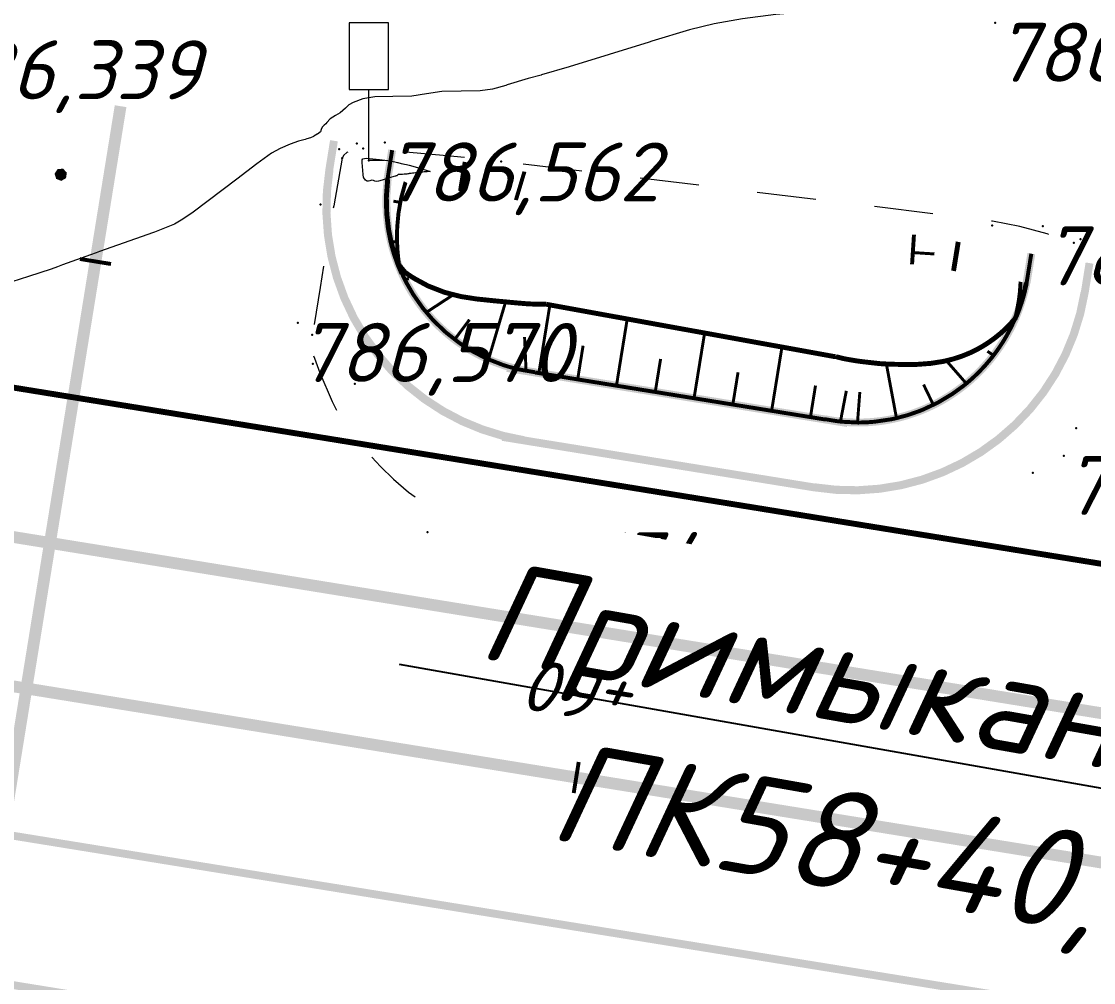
# Model space of a CAD drawing. Header units: metres. Extents: x 629572 to 645168, y 4785785 to 4790166.
# Drawn here: x 634410.92 to 634438.2, y 4788259.04 to 4788283.48 of the extents above; entities that cross this region are included whole.
import ezdxf
from ezdxf import colors
from ezdxf.entities.mleader import LeaderData, LeaderLine
from ezdxf.math import Vec2, Vec3

# ---------------------------------------------------------------- set-up
doc = ezdxf.new("R2010")
doc.units = ezdxf.units.M
for name, pattern in [('Сплошная', [0]), ('Сплошная_0_50', [0]), ('Штриховая 1.5-1.5', [3, 1.5, -1.5]), ('Штриховая 2_0_50', [2, 1, -1]), ('Штрихпунктирная 2', [10, 5, -2.5, 0, -2.5])]:
    doc.linetypes.add(name, pattern=pattern)
doc.layers.get('0').update_dxf_attribs({"linetype": 'CONTINUOUS'})
for name, color, linetype in [('Горизонтали', 7, 'CONTINUOUS'), ('Для оформления правая ось', 7, 'CONTINUOUS'), ('Дороги с покрытием (осевая линия)', 7, 'CONTINUOUS'), ('Дорожн. знаки (прочие)', 7, 'CONTINUOUS'), ('Дорожные полосы', 7, 'CONTINUOUS'), ('Нурсултан', 7, 'CONTINUOUS'), ('Общая поверхность по верху_ ПЧ или ДП_откосы', 7, 'CONTINUOUS'), ('Пикет произвольный (плюсовка)_KDP', 7, 'CONTINUOUS'), ('ПК58+79_39', 7, 'CONTINUOUS'), ('подпись съездов', 7, 'CONTINUOUS'), ('Проезжие части улиц и тротуаров (без бортового камня)', 7, 'CONTINUOUS'), ('Риска для шага 20 м', 7, 'CONTINUOUS'), ('Укрепленная часть обочины', 7, 'CONTINUOUS')]:
    doc.layers.add(name, color=color, linetype=linetype)
doc.styles.add('ISOCPEUR', font='isocpeui.ttf')
doc.styles.get("Standard").update_dxf_attribs({"font": 'isocpeui.ttf'})

# ---------------------------------------------------------------- blocks, each defined once
blk = doc.blocks.new('15 - 206.3.а знаки дорожн прочие')
at = {"color": 7, "linetype": 'Continuous', "lineweight": 0, "true_color": 0xffffff, "flags": 128}
blk.add_lwpolyline([(0.5, 3.5), (-0.5, 3.5), (-0.5, 1.8), (0, 1.8), (0.5, 1.8), (0.5, 3.5)], close=True, dxfattribs=at)
at = {"color": 7, "linetype": 'Continuous', "lineweight": 0, "flags": 128}
blk.add_lwpolyline([(0.4, 0), (0, 0), (0, 1.8)], dxfattribs=at)
at = {"color": 7, "style": 'ISOCPEUR', "flags": 1}
for tag in ['X', 'Отметка', 'Имя объекта CREDO-III', 'Код объекта CREDO-III', 'Номер', 'Примечание', 'Y']:
    blk.add_attdef(tag, (0, 0), '', height=2.5, dxfattribs=at)
blk = doc.blocks.new('Риска для шага 20 м')
at = {"color": 7, "linetype": 'Continuous', "lineweight": 0, "const_width": 0.1, "flags": 128}
blk.add_lwpolyline([(0, 0.4), (0, -0.4)], dxfattribs=at)
blk = doc.blocks.new('Риска для шага 20 м_KDPкрасный_255_4294967295')
at = {"color": 1, "linetype": 'Continuous', "lineweight": 0, "true_color": 0xff0000, "const_width": 0.1, "flags": 128}
blk.add_lwpolyline([(0, 0.4), (0, -0.4)], dxfattribs=at)
at = {"color": 7, "style": 'ISOCPEUR', "flags": 1}
for tag in ['X', 'Имя объекта CREDO-III', 'Код объекта CREDO-III', 'Y']:
    blk.add_attdef(tag, (0, 0), '', height=2.5, dxfattribs=at)

msp = doc.modelspace()

# ---------------------------------------------------------------- hatches: boundary and pattern name
at = {"layer": 'Дороги с покрытием (осевая линия)'}
msp.add_hatch(color=7, dxfattribs=at).paths.add_polyline_path([(634412.059, 4788279.5), (634412.059, 4788279.504), (634412.05, 4788279.506), (634412.059, 4788279.504), (634412.078, 4788279.623), (634412.079, 4788279.633), (634412.08, 4788279.638), (634412.076, 4788279.641), (634412.072, 4788279.637), (634412.069, 4788279.634), (634412.076, 4788279.641), (634412.047, 4788279.672), (634411.988, 4788279.737), (634411.985, 4788279.74), (634411.983, 4788279.74), (634411.98, 4788279.74), (634411.981, 4788279.73), (634411.98, 4788279.74), (634411.85, 4788279.73), (634411.843, 4788279.726), (634411.851, 4788279.72), (634411.843, 4788279.726), (634411.769, 4788279.618), (634411.777, 4788279.613), (634411.769, 4788279.618), (634411.766, 4788279.614), (634411.768, 4788279.61), (634411.799, 4788279.509), (634411.806, 4788279.485), (634411.816, 4788279.488), (634411.806, 4788279.485), (634411.807, 4788279.482), (634411.808, 4788279.481), (634411.812, 4788279.479), (634411.933, 4788279.431), (634411.938, 4788279.43), (634411.942, 4788279.432), (634412.055, 4788279.497)])

# ---------------------------------------------------------------- linework, layer by layer
at = {"layer": 'Горизонтали', "color": 34, "linetype": 'Сплошная', "lineweight": 0, "true_color": 0xa55200, "elevation": 786.5, "flags": 128}
msp.add_lwpolyline([(634460.507, 4788282.311), (634460.086, 4788282.519), (634459.479, 4788282.832), (634458.941, 4788283.147), (634458.432, 4788283.488), (634457.957, 4788283.851), (634457.498, 4788284.251), (634456.996, 4788284.733), (634456.458, 4788285.29), (634455.828, 4788285.98), (634455.752, 4788286.065), (634455.351, 4788286.494), (634455.276, 4788286.553), (634455.219, 4788286.563), (634454.903, 4788286.546), (634454.321, 4788286.474), (634452.654, 4788286.219), (634447.997, 4788285.484), (634444.923, 4788284.997), (634442.905, 4788284.694), (634442.904, 4788284.694), (634442.721, 4788284.69), (634442.353, 4788284.665), (634441.779, 4788284.607), (634441.05, 4788284.516), (634439.871, 4788284.353), (634439.857, 4788284.351), (634438.229, 4788284.134), (634436.996, 4788284.001), (634435.899, 4788283.925), (634434.721, 4788283.889), (634434.437, 4788283.885), (634434.089, 4788283.877), (634434.028, 4788283.873), (634433.669, 4788283.853), (634433.15, 4788283.835), (634432.375, 4788283.809), (634431.124, 4788283.745), (634430.118, 4788283.659), (634429.27, 4788283.551), (634428.547, 4788283.422), (634427.923, 4788283.273), (634426.963, 4788282.981), (634426.897, 4788282.96), (634424.859, 4788282.326), (634424.156, 4788282.123), (634424.145, 4788282.12), (634423.817, 4788282.033), (634423.281, 4788281.869), (634423.25, 4788281.859), (634422.906, 4788281.761), (634422.595, 4788281.717), (634422.111, 4788281.71), (634421.624, 4788281.702), (634421.23, 4788281.644), (634420.858, 4788281.588), (634420.373, 4788281.575), (634419.916, 4788281.564), (634419.614, 4788281.516), (634419.361, 4788281.425), (634419.257, 4788281.364), (634419.185, 4788281.294), (634419.173, 4788281.28), (634419.038, 4788281.156), (634418.918, 4788281.089), (634418.777, 4788281.009), (634418.692, 4788280.917), (634418.667, 4788280.883), (634418.623, 4788280.844), (634418.572, 4788280.794), (634418.55, 4788280.732), (634418.535, 4788280.681), (634418.455, 4788280.615), (634418.452, 4788280.614), (634418.366, 4788280.564), (634418.359, 4788280.559), (634418.281, 4788280.52), (634418.189, 4788280.495), (634418.146, 4788280.485), (634417.975, 4788280.436), (634417.764, 4788280.361), (634417.508, 4788280.256), (634417.29, 4788280.136), (634416.91, 4788279.862), (634416.406, 4788279.475), (634415.296, 4788278.635), (634415.033, 4788278.458), (634414.815, 4788278.333), (634414.308, 4788278.129), (634414.28, 4788278.119), (634412.91, 4788277.632), (634412.825, 4788277.602), (634412.682, 4788277.55), (634411.969, 4788277.294), (634411.839, 4788277.246), (634411.679, 4788277.188), (634411.107, 4788276.996), (634410.678, 4788276.859), (634410.572, 4788276.825), (634410.458, 4788276.783), (634410.452, 4788276.763), (634410.452, 4788276.763), (634410.346, 4788276.719), (634410.286, 4788276.701), (634409.302, 4788276.393), (634408.285, 4788276.059), (634406.606, 4788275.512), (634405.948, 4788275.313), (634405.56, 4788275.223), (634404.982, 4788275.124), (634404.369, 4788275.036), (634404.284, 4788275.025), (634403.747, 4788274.941), (634403.233, 4788274.812), (634403.038, 4788274.76), (634402.399, 4788274.607), (634401.996, 4788274.532), (634401.649, 4788274.484), (634401.299, 4788274.451), (634401.006, 4788274.434), (634400.975, 4788274.432), (634400.964, 4788274.432), (634400.949, 4788274.431), (634400.949, 4788274.431), (634400.949, 4788274.431), (634400.947, 4788274.431)], dxfattribs=at)
msp.add_lwpolyline([(634420.466, 4788279.558), (634420.457, 4788279.556), (634420.454, 4788279.555), (634420.443, 4788279.553), (634420.397, 4788279.54), (634420.286, 4788279.508), (634420.126, 4788279.458), (634420.1, 4788279.449), (634420.009, 4788279.421), (634419.958, 4788279.417), (634419.919, 4788279.425), (634419.878, 4788279.436), (634419.871, 4788279.439), (634419.842, 4788279.447), (634419.817, 4788279.442), (634419.816, 4788279.442), (634419.788, 4788279.433), (634419.754, 4788279.424), (634419.721, 4788279.419), (634419.701, 4788279.43), (634419.682, 4788279.45), (634419.66, 4788279.476), (634419.654, 4788279.484), (634419.639, 4788279.503), (634419.629, 4788279.512), (634419.627, 4788279.513), (634419.615, 4788279.592), (634419.592, 4788279.894), (634419.596, 4788279.961), (634419.612, 4788279.986), (634419.651, 4788280), (634419.694, 4788280.005), (634419.779, 4788280), (634420.035, 4788279.977), (634420.315, 4788279.941), (634420.492, 4788279.898), (634420.502, 4788279.895), (634420.589, 4788279.871), (634420.627, 4788279.864), (634420.634, 4788279.863), (634420.674, 4788279.855), (634420.719, 4788279.845), (634420.789, 4788279.827), (634420.939, 4788279.785), (634421.109, 4788279.736), (634421.247, 4788279.695), (634421.32, 4788279.669), (634421.296, 4788279.664), (634421.294, 4788279.664), (634421.249, 4788279.663), (634421.207, 4788279.661), (634421.17, 4788279.658), (634421.136, 4788279.655), (634421.105, 4788279.65), (634421.076, 4788279.646), (634421.073, 4788279.645), (634421.045, 4788279.641), (634421.009, 4788279.638), (634420.999, 4788279.637), (634420.952, 4788279.633), (634420.909, 4788279.628), (634420.872, 4788279.624), (634420.839, 4788279.62), (634420.809, 4788279.616), (634420.792, 4788279.613), (634420.782, 4788279.612), (634420.757, 4788279.608), (634420.728, 4788279.604), (634420.695, 4788279.601), (634420.66, 4788279.597), (634420.624, 4788279.594), (634420.589, 4788279.592), (634420.557, 4788279.59), (634420.529, 4788279.589), (634420.526, 4788279.589), (634420.508, 4788279.588), (634420.501, 4788279.583), (634420.501, 4788279.582), (634420.495, 4788279.576), (634420.489, 4788279.571), (634420.482, 4788279.566), (634420.474, 4788279.562), (634420.471, 4788279.561), (634420.469, 4788279.559), (634420.466, 4788279.558)], close=True, dxfattribs=at)
at = {"layer": 'Дорожные полосы', "color": 5, "linetype": 'Сплошная', "lineweight": 0, "true_color": 0x0000ff, "const_width": 0.15, "flags": 128}
msp.add_lwpolyline([(637244.441, 4788000.93), (637131.63, 4787983.591), (637131.63, 4787983.591, 0.001264), (637021.379, 4787966.385), (637021.379, 4787966.385), (637021.377, 4787966.385), (637021.377, 4787966.385), (637021.377, 4787966.385), (637021.377, 4787966.385), (637021.375, 4787966.385), (637021.375, 4787966.385, -0.001203), (636935.478, 4787952.969, -0.000718), (636884.183, 4787944.923, -0.000664), (636836.753, 4787937.617, -0.000191), (636823.101, 4787935.601), (636823.101, 4787935.601), (636823.096, 4787935.6), (636815.096, 4787934.423), (636807.106, 4787933.252), (636801.625, 4787932.48), (636796.143, 4787931.715), (636790.66, 4787930.958), (636785.176, 4787930.211), (636779.69, 4787929.476), (636774.203, 4787928.754), (636768.713, 4787928.048), (636763.221, 4787927.358), (636757.727, 4787926.688), (636752.23, 4787926.037), (636746.731, 4787925.409), (636741.229, 4787924.805), (636735.725, 4787924.226), (636730.217, 4787923.674), (636724.707, 4787923.152), (636724.705, 4787923.152), (636724.703, 4787923.151, -0.004041), (636708.844, 4787921.822, -0.058457), (636479.579, 4787930.231), (636473.504, 4787931.19), (636467.429, 4787932.185), (636461.352, 4787933.214), (636455.275, 4787934.276), (636449.196, 4787935.366), (636443.115, 4787936.485), (636437.033, 4787937.628), (636430.948, 4787938.793), (636424.861, 4787939.979), (636418.771, 4787941.183), (636412.677, 4787942.402), (636406.579, 4787943.635), (636400.477, 4787944.878), (636394.37, 4787946.129), (636388.258, 4787947.387), (636382.14, 4787948.649), (636381.591, 4787948.762), (636381.591, 4787948.762, 0.011051), (636063.817, 4788007.011), (636063.817, 4788007.011), (635781.832, 4788052.283), (635777.235, 4788053), (635777.233, 4788053.001), (635777.233, 4788053.001), (635777.231, 4788053.001, -0.00032), (635726.733, 4788060.908), (635726.731, 4788060.908), (635726.731, 4788060.908), (635726.729, 4788060.909), (635683.06, 4788067.776), (635653.445, 4788072.569), (635554.802, 4788088.991), (634323.13, 4788288.35), (634307.455, 4788291.647), (634287.712, 4788294.843)], format="xyb", dxfattribs=at)
at = {"layer": 'Дорожные полосы', "color": 6, "linetype": 'Сплошная', "lineweight": 0, "true_color": 0xff00ff, "const_width": 0.2, "flags": 128}
for points in [[(634418.757, 4788279.71), (634418.876, 4788280.45)], [(634438.1, 4788277.339), (634437.981, 4788276.598)], [(634431.099, 4788271.634), (634423.161, 4788272.919)], [(634431.099, 4788271.634), (634423.721, 4788272.828)]]:
    msp.add_lwpolyline(points, dxfattribs=at)
for points in [[(634423.721, 4788272.828, -0.414214), (634418.757, 4788279.71)], [(634423.721, 4788272.828, -0.414214), (634418.757, 4788279.71)], [(634423.722, 4788272.834, -0.414214), (634418.763, 4788279.709)], [(634423.722, 4788272.834, -0.414214), (634418.763, 4788279.709)], [(634431.099, 4788271.634, 0.414214), (634437.981, 4788276.598)], [(634431.099, 4788271.634, 0.414214), (634437.981, 4788276.598)], [(634431.1, 4788271.64, 0.414214), (634437.975, 4788276.599)], [(634431.1, 4788271.64, 0.414214), (634437.975, 4788276.599)]]:
    msp.add_lwpolyline(points, format="xyb", dxfattribs=at)
at = {"layer": 'Нурсултан', "color": 7}
for p in [(634435.701, 4788283.449, -0.159), (634414.926, 4788282.712, -0.36), (634420.172, 4788280.406, -0.115), (634419.012, 4788280.236, -0.183), (634419.461, 4788280.379, -0.185), (634419.622, 4788280.249, -0.107), (634419.082, 4788280.003, -0.135), (634419.761, 4788279.95, -0.192), (634423.134, 4788279.924, -0.102), (634418.536, 4788278.832, -0.164), (634435.621, 4788278.292, 0.12), (634436.913, 4788278.274, 0.023), (634437.868, 4788277.95, 0.048), (634437.7, 4788277.855, 0.098), (634417.959, 4788275.816, -0.107), (634418.325, 4788275.514, -0.031), (634418.335, 4788274.776, -0.05), (634419.411, 4788274.271, -0.011), (634437.764, 4788273.139, 0.152), (634437.447, 4788272.437, 0.165), (634436.661, 4788272.004, 0.163), (634421.258, 4788270.496, 0.097)]:
    msp.add_point(p, dxfattribs=at)
at = {"layer": 'Общая поверхность по верху_ ПЧ или ДП_откосы', "color": 30, "linetype": 'Сплошная_0_50', "lineweight": 0, "true_color": 0xff7f27, "const_width": 0.1, "flags": 128}
for points in [[(634420.237, 4788279.47), (634420.238, 4788279.475), (634420.356, 4788280.206), (634420.357, 4788280.211)], [(634423.506, 4788278.941), (634423.507, 4788278.946), (634423.722, 4788279.661), (634423.723, 4788279.666)], [(634424.001, 4788274.562), (634423.998, 4788274.562), (634423.587, 4788274.634), (634423.314, 4788274.705), (634423.184, 4788274.746), (634422.792, 4788274.898), (634422.688, 4788274.946), (634422.415, 4788275.088), (634422.156, 4788275.247), (634422.058, 4788275.315), (634421.728, 4788275.573), (634421.724, 4788275.576), (634421.415, 4788275.871), (634421.393, 4788275.894), (634421.136, 4788276.195), (634420.9, 4788276.531), (634420.89, 4788276.546), (634420.73, 4788276.821), (634420.678, 4788276.922), (634420.607, 4788277.069), (634420.533, 4788277.287), (634420.533, 4788277.289), (634420.528, 4788277.326), (634420.522, 4788277.371), (634420.522, 4788277.371), (634420.497, 4788277.604), (634420.487, 4788277.758), (634420.481, 4788277.928), (634420.483, 4788278.183), (634420.487, 4788278.267), (634420.517, 4788278.599), (634420.519, 4788278.615), (634420.58, 4788278.965), (634420.588, 4788279.003), (634420.696, 4788279.392), (634420.698, 4788279.396)], [(634433.586, 4788277.31), (634433.586, 4788277.315), (634433.634, 4788278.056), (634433.634, 4788278.061)], [(634436.5, 4788276.838), (634436.501, 4788276.843), (634436.619, 4788277.573), (634436.62, 4788277.578)], [(634436.205, 4788275.924), (634436.226, 4788276), (634436.257, 4788276.139), (634436.297, 4788276.359), (634436.308, 4788276.429), (634436.327, 4788276.582), (634436.347, 4788276.859), (634436.348, 4788276.863)], [(634431.38, 4788273.367), (634431.383, 4788273.367), (634431.669, 4788273.32), (634431.796, 4788273.305), (634432.214, 4788273.284), (634432.405, 4788273.289), (634432.441, 4788273.29), (634432.633, 4788273.305), (634433.051, 4788273.366), (634433.146, 4788273.386), (634433.461, 4788273.469), (634433.745, 4788273.566), (634433.861, 4788273.612), (634434.23, 4788273.785), (634434.247, 4788273.794), (634434.614, 4788274.014), (634434.895, 4788274.218), (634434.959, 4788274.269), (634435.12, 4788274.408), (634435.278, 4788274.558), (634435.3, 4788274.581), (634435.446, 4788274.736), (634435.566, 4788274.876), (634435.569, 4788274.879), (634435.665, 4788275), (634435.748, 4788275.112), (634435.818, 4788275.213), (634435.827, 4788275.227), (634435.877, 4788275.303), (634435.928, 4788275.384), (634435.972, 4788275.458), (634436.01, 4788275.526), (634436.044, 4788275.587), (634436.051, 4788275.601), (634436.117, 4788275.727), (634436.208, 4788275.923), (634436.238, 4788275.996)], [(634424, 4788274.556), (634424.005, 4788274.555), (634431.374, 4788273.362), (634431.379, 4788273.362)]]:
    msp.add_lwpolyline(points, dxfattribs=at)
at = {"layer": 'Общая поверхность по верху_ ПЧ или ДП_откосы', "color": 30, "linetype": 'Штриховая 2_0_50', "lineweight": 0, "true_color": 0xff7f27, "const_width": 0.125, "flags": 128}
for points in [[(634422.096, 4788279.169), (634422.097, 4788279.174), (634422.215, 4788279.905), (634422.216, 4788279.91)], [(634420.607, 4788277.069), (634420.517, 4788277.281), (634420.516, 4788277.283), (634420.503, 4788277.317), (634420.487, 4788277.359), (634420.487, 4788277.36), (634420.411, 4788277.58), (634420.368, 4788277.729), (634420.325, 4788277.898), (634420.273, 4788278.154), (634420.259, 4788278.241), (634420.22, 4788278.588), (634420.219, 4788278.605), (634420.209, 4788278.985), (634420.21, 4788279.027), (634420.243, 4788279.465), (634420.243, 4788279.469)], [(634434.761, 4788277.879), (634434.76, 4788277.874), (634434.642, 4788277.144), (634434.641, 4788277.139)], [(634424.282, 4788276.298), (634424.28, 4788276.298), (634424.027, 4788276.293), (634423.852, 4788276.301), (634423.766, 4788276.306), (634423.493, 4788276.329), (634423.416, 4788276.336), (634423.2, 4788276.357), (634422.971, 4788276.378), (634422.877, 4788276.388), (634422.519, 4788276.425), (634422.514, 4788276.425), (634422.114, 4788276.487), (634422.083, 4788276.494), (634421.69, 4788276.595), (634421.28, 4788276.754), (634421.261, 4788276.763), (634420.953, 4788276.93), (634420.842, 4788276.997), (634420.687, 4788277.102), (634420.533, 4788277.287)], [(634431.638, 4788274.963), (634431.64, 4788274.962), (634431.816, 4788274.917), (634431.894, 4788274.9), (634432.156, 4788274.855), (634432.279, 4788274.838), (634432.302, 4788274.835), (634432.428, 4788274.82), (634432.714, 4788274.788), (634432.782, 4788274.781), (634433.015, 4788274.769), (634433.239, 4788274.763), (634433.336, 4788274.76), (634433.668, 4788274.761), (634433.684, 4788274.761), (634434.055, 4788274.788), (634434.369, 4788274.837), (634434.444, 4788274.853), (634434.639, 4788274.903), (634434.839, 4788274.967), (634434.868, 4788274.978), (634435.061, 4788275.057), (634435.225, 4788275.137), (634435.228, 4788275.138), (634435.364, 4788275.214), (634435.483, 4788275.288), (634435.585, 4788275.357), (634435.6, 4788275.368), (634435.675, 4788275.422), (634435.752, 4788275.483), (634435.821, 4788275.539), (634435.882, 4788275.592), (634435.936, 4788275.641), (634435.947, 4788275.652), (634436.054, 4788275.756), (634436.205, 4788275.924), (634436.238, 4788275.996), (634436.291, 4788276.128), (634436.365, 4788276.34), (634436.386, 4788276.408), (634436.429, 4788276.559), (634436.493, 4788276.835), (634436.494, 4788276.839)], [(634424.281, 4788276.291), (634424.286, 4788276.29), (634431.632, 4788274.958), (634431.637, 4788274.957)]]:
    msp.add_lwpolyline(points, dxfattribs=at)
at = {"layer": 'Общая поверхность по верху_ ПЧ или ДП_откосы', "color": 30, "linetype": 'Continuous', "lineweight": 0, "true_color": 0xff7f27, "const_width": 0.075, "flags": 128}
for points in [[(634420.565, 4788278.883), (634420.388, 4788278.913)], [(634420.482, 4788277.888), (634420.331, 4788277.873)], [(634433.605, 4788277.607), (634434.155, 4788277.571)], [(634420.679, 4788276.919), (634420.782, 4788276.945)], [(634421.229, 4788276.087), (634421.916, 4788276.537)], [(634422.809, 4788274.891), (634423.243, 4788276.353)], [(634424.089, 4788274.541), (634424.37, 4788276.275)], [(634421.95, 4788275.399), (634422.325, 4788275.902)], [(634426.064, 4788274.222), (634426.338, 4788275.918)], [(634436.173, 4788275.849), (634436.146, 4788275.858)], [(634423.764, 4788274.603), (634423.726, 4788275.458)], [(634428.038, 4788273.902), (634428.307, 4788275.561)], [(634425.077, 4788274.382), (634425.215, 4788275.239)], [(634430.012, 4788273.583), (634430.275, 4788275.204)], [(634435.659, 4788274.993), (634435.502, 4788275.098)], [(634427.051, 4788274.062), (634427.187, 4788274.901)], [(634433.189, 4788273.398), (634432.932, 4788274.773)], [(634434.966, 4788274.276), (634434.459, 4788274.857)], [(634429.025, 4788273.742), (634429.158, 4788274.562)], [(634431, 4788273.423), (634431.129, 4788274.224)], [(634431.763, 4788273.309), (634431.913, 4788274.09)], [(634434.127, 4788273.736), (634433.879, 4788274.249)], [(634432.197, 4788273.285), (634432.257, 4788274.059)]]:
    msp.add_lwpolyline(points, dxfattribs=at)
at = {"layer": 'ПК58+79_39', "color": 1, "linetype": 'Штрихпунктирная 2', "lineweight": 0, "true_color": 0xff0000, "const_width": 0.3, "flags": 128}
msp.add_lwpolyline([(634409.612, 4788257.637), (634413.447, 4788281.329)], dxfattribs=at)
msp.add_lwpolyline([(634409.612, 4788257.637), (634413.447, 4788281.329)], dxfattribs=at)
at = {"layer": 'Проезжие части улиц и тротуаров (без бортового камня)', "linetype": 'Штриховая 1.5-1.5', "lineweight": 0, "flags": 128}
msp.add_lwpolyline([(634418.356, 4788274.98), (634418.377, 4788274.924), (634418.518, 4788274.55), (634418.829, 4788273.822), (634419.029, 4788273.435), (634419.214, 4788273.147), (634419.722, 4788272.526), (634420.057, 4788272.166), (634420.39, 4788271.841), (634420.771, 4788271.516), (634421.128, 4788271.26), (634421.537, 4788271.017), (634421.99, 4788270.781), (634422.499, 4788270.549), (634423.01, 4788270.35), (634423.556, 4788270.175), (634424.069, 4788270.052), (634428.924, 4788269.257), (634437.038, 4788267.971), (634441.842, 4788267.241), (634442.345, 4788267.212), (634442.856, 4788267.229), (634443.382, 4788267.3), (634443.864, 4788267.421), (634444.104, 4788267.507), (634444.324, 4788267.608), (634444.522, 4788267.721), (634444.698, 4788267.846), (634444.868, 4788267.998), (634445.046, 4788268.186), (634445.406, 4788268.654), (634445.739, 4788269.193), (634446.017, 4788269.758), (634446.228, 4788270.333), (634446.294, 4788270.595), (634446.332, 4788270.834), (634446.343, 4788271.066), (634446.331, 4788271.314), (634446.294, 4788271.577), (634446.233, 4788271.854), (634446.072, 4788272.364), (634445.843, 4788272.899), (634445.598, 4788273.367), (634445.322, 4788273.814), (634445.035, 4788274.195), (634444.688, 4788274.567), (634444.317, 4788274.901), (634443.904, 4788275.218), (634443.486, 4788275.495), (634443.047, 4788275.747), (634442.445, 4788276.026), (634441.424, 4788276.445), (634439.191, 4788277.304), (634437.7, 4788277.855), (634437.022, 4788278.081), (634436.332, 4788278.268), (634435.631, 4788278.401), (634432.337, 4788278.81), (634426.736, 4788279.491), (634423.134, 4788279.924), (634421.748, 4788280.067), (634420.359, 4788280.193), (634419.622, 4788280.249), (634419.407, 4788280.227), (634419.201, 4788280.149), (634419.123, 4788280.082), (634419.082, 4788280.003), (634418.869, 4788278.797), (634418.521, 4788276.716), (634418.325, 4788275.514), (634418.308, 4788275.334), (634418.315, 4788275.153), (634418.356, 4788274.98)], close=True, dxfattribs=at)
at = {"layer": 'Укрепленная часть обочины', "color": 30, "linetype": 'Сплошная', "lineweight": 0, "true_color": 0xff7f27, "const_width": 0.2, "flags": 128}
for points in [[(634420.237, 4788279.47), (634420.238, 4788279.475), (634420.356, 4788280.206), (634420.357, 4788280.211)], [(634420.237, 4788279.47), (634420.357, 4788280.211)], [(634424.001, 4788274.562), (634423.898, 4788274.576), (634423.795, 4788274.592), (634423.692, 4788274.611), (634423.59, 4788274.633), (634423.488, 4788274.657), (634423.387, 4788274.684), (634423.286, 4788274.713), (634423.186, 4788274.745), (634423.087, 4788274.779), (634422.988, 4788274.816), (634422.891, 4788274.855), (634422.794, 4788274.897), (634422.698, 4788274.941), (634422.603, 4788274.987), (634422.51, 4788275.036), (634422.417, 4788275.087), (634422.326, 4788275.14), (634422.235, 4788275.196), (634422.147, 4788275.254), (634422.059, 4788275.314), (634421.973, 4788275.376), (634421.889, 4788275.441), (634421.806, 4788275.507), (634421.724, 4788275.576), (634421.645, 4788275.647), (634421.566, 4788275.719), (634421.49, 4788275.794), (634421.416, 4788275.87), (634421.343, 4788275.949), (634421.272, 4788276.029), (634421.203, 4788276.111), (634421.136, 4788276.195), (634421.071, 4788276.281), (634421.009, 4788276.368), (634420.948, 4788276.457), (634420.889, 4788276.547), (634420.833, 4788276.639), (634420.779, 4788276.732), (634420.727, 4788276.827), (634420.677, 4788276.922), (634420.63, 4788277.02), (634420.585, 4788277.118), (634420.543, 4788277.218), (634420.503, 4788277.319), (634420.465, 4788277.42), (634420.43, 4788277.523), (634420.397, 4788277.627), (634420.367, 4788277.731), (634420.339, 4788277.837), (634420.314, 4788277.943), (634420.292, 4788278.049), (634420.272, 4788278.157), (634420.255, 4788278.265), (634420.241, 4788278.373), (634420.229, 4788278.482), (634420.22, 4788278.591), (634420.213, 4788278.7), (634420.209, 4788278.81), (634420.208, 4788278.92), (634420.21, 4788279.03), (634420.214, 4788279.14), (634420.221, 4788279.25), (634420.231, 4788279.36), (634420.243, 4788279.469)], [(634424.001, 4788274.562), (634423.898, 4788274.576), (634423.795, 4788274.592), (634423.692, 4788274.611), (634423.59, 4788274.633), (634423.488, 4788274.657), (634423.387, 4788274.684), (634423.286, 4788274.713), (634423.186, 4788274.745), (634423.087, 4788274.779), (634422.988, 4788274.816), (634422.891, 4788274.855), (634422.794, 4788274.897), (634422.698, 4788274.941), (634422.603, 4788274.987), (634422.51, 4788275.036), (634422.417, 4788275.087), (634422.326, 4788275.14), (634422.235, 4788275.196), (634422.147, 4788275.254), (634422.059, 4788275.314), (634421.973, 4788275.376), (634421.889, 4788275.441), (634421.806, 4788275.507), (634421.724, 4788275.576), (634421.645, 4788275.647), (634421.566, 4788275.719), (634421.49, 4788275.794), (634421.416, 4788275.87), (634421.343, 4788275.949), (634421.272, 4788276.029), (634421.203, 4788276.111), (634421.136, 4788276.195), (634421.071, 4788276.281), (634421.009, 4788276.368), (634420.948, 4788276.457), (634420.889, 4788276.547), (634420.833, 4788276.639), (634420.779, 4788276.732), (634420.727, 4788276.827), (634420.677, 4788276.922), (634420.63, 4788277.02), (634420.585, 4788277.118), (634420.543, 4788277.218), (634420.503, 4788277.319), (634420.465, 4788277.42), (634420.43, 4788277.523), (634420.397, 4788277.627), (634420.367, 4788277.731), (634420.339, 4788277.837), (634420.314, 4788277.943), (634420.292, 4788278.049), (634420.272, 4788278.157), (634420.255, 4788278.265), (634420.241, 4788278.373), (634420.229, 4788278.482), (634420.22, 4788278.591), (634420.213, 4788278.7), (634420.209, 4788278.81), (634420.208, 4788278.92), (634420.21, 4788279.03), (634420.214, 4788279.14), (634420.221, 4788279.25), (634420.231, 4788279.36), (634420.243, 4788279.469)], [(634424.001, 4788274.562), (634423.898, 4788274.576), (634423.795, 4788274.592), (634423.692, 4788274.611), (634423.59, 4788274.633), (634423.488, 4788274.657), (634423.387, 4788274.684), (634423.286, 4788274.713), (634423.186, 4788274.745), (634423.087, 4788274.779), (634422.988, 4788274.816), (634422.891, 4788274.855), (634422.794, 4788274.897), (634422.698, 4788274.941), (634422.603, 4788274.987), (634422.51, 4788275.036), (634422.417, 4788275.087), (634422.326, 4788275.14), (634422.235, 4788275.196), (634422.147, 4788275.254), (634422.059, 4788275.314), (634421.973, 4788275.376), (634421.889, 4788275.441), (634421.806, 4788275.507), (634421.724, 4788275.576), (634421.645, 4788275.647), (634421.566, 4788275.719), (634421.49, 4788275.794), (634421.416, 4788275.87), (634421.343, 4788275.949), (634421.272, 4788276.029), (634421.203, 4788276.111), (634421.136, 4788276.195), (634421.071, 4788276.281), (634421.009, 4788276.368), (634420.948, 4788276.457), (634420.889, 4788276.547), (634420.833, 4788276.639), (634420.779, 4788276.732), (634420.727, 4788276.827), (634420.677, 4788276.922), (634420.63, 4788277.02), (634420.585, 4788277.118), (634420.543, 4788277.218), (634420.503, 4788277.319), (634420.465, 4788277.42), (634420.43, 4788277.523), (634420.397, 4788277.627), (634420.367, 4788277.731), (634420.339, 4788277.837), (634420.314, 4788277.943), (634420.292, 4788278.049), (634420.272, 4788278.157), (634420.255, 4788278.265), (634420.241, 4788278.373), (634420.229, 4788278.482), (634420.22, 4788278.591), (634420.213, 4788278.7), (634420.209, 4788278.81), (634420.208, 4788278.92), (634420.21, 4788279.03), (634420.214, 4788279.14), (634420.221, 4788279.25), (634420.231, 4788279.36), (634420.243, 4788279.469)], [(634420.243, 4788279.469), (634420.243, 4788279.465), (634420.21, 4788279.027), (634420.209, 4788278.985), (634420.219, 4788278.605), (634420.22, 4788278.588), (634420.259, 4788278.241), (634420.273, 4788278.154), (634420.325, 4788277.898), (634420.368, 4788277.729), (634420.411, 4788277.58), (634420.487, 4788277.36), (634420.487, 4788277.359), (634420.503, 4788277.317), (634420.516, 4788277.283), (634420.517, 4788277.281), (634420.607, 4788277.069)], [(634436.5, 4788276.838), (634436.501, 4788276.843), (634436.619, 4788277.573), (634436.62, 4788277.578)], [(634436.5, 4788276.838), (634436.62, 4788277.578)], [(634436.5, 4788276.838), (634436.501, 4788276.843), (634436.619, 4788277.573), (634436.62, 4788277.578)], [(634431.38, 4788273.367), (634431.482, 4788273.348), (634431.585, 4788273.331), (634431.689, 4788273.317), (634431.793, 4788273.306), (634431.897, 4788273.296), (634432.001, 4788273.29), (634432.106, 4788273.286), (634432.211, 4788273.284), (634432.316, 4788273.286), (634432.421, 4788273.289), (634432.526, 4788273.296), (634432.631, 4788273.305), (634432.736, 4788273.316), (634432.841, 4788273.33), (634432.945, 4788273.347), (634433.049, 4788273.366), (634433.152, 4788273.388), (634433.255, 4788273.412), (634433.358, 4788273.439), (634433.46, 4788273.469), (634433.561, 4788273.501), (634433.662, 4788273.535), (634433.761, 4788273.572), (634433.86, 4788273.611), (634433.958, 4788273.653), (634434.055, 4788273.698), (634434.151, 4788273.744), (634434.246, 4788273.794), (634434.34, 4788273.845), (634434.433, 4788273.899), (634434.524, 4788273.955), (634434.614, 4788274.014), (634434.702, 4788274.074), (634434.789, 4788274.137), (634434.875, 4788274.202), (634434.959, 4788274.27), (634435.042, 4788274.339), (634435.122, 4788274.41), (634435.201, 4788274.484), (634435.279, 4788274.559), (634435.354, 4788274.636), (634435.428, 4788274.716), (634435.5, 4788274.797), (634435.57, 4788274.88), (634435.637, 4788274.964), (634435.703, 4788275.051), (634435.767, 4788275.139), (634435.828, 4788275.229), (634435.888, 4788275.32), (634435.945, 4788275.413), (634436, 4788275.507), (634436.052, 4788275.603), (634436.103, 4788275.7), (634436.151, 4788275.798), (634436.196, 4788275.897), (634436.239, 4788275.998), (634436.28, 4788276.1), (634436.318, 4788276.203), (634436.354, 4788276.307), (634436.387, 4788276.411), (634436.418, 4788276.517), (634436.446, 4788276.624), (634436.471, 4788276.731), (634436.494, 4788276.839)], [(634431.38, 4788273.367), (634431.482, 4788273.348), (634431.585, 4788273.331), (634431.689, 4788273.317), (634431.793, 4788273.306), (634431.897, 4788273.296), (634432.001, 4788273.29), (634432.106, 4788273.286), (634432.211, 4788273.284), (634432.316, 4788273.286), (634432.421, 4788273.289), (634432.526, 4788273.296), (634432.631, 4788273.305), (634432.736, 4788273.316), (634432.841, 4788273.33), (634432.945, 4788273.347), (634433.049, 4788273.366), (634433.152, 4788273.388), (634433.255, 4788273.412), (634433.358, 4788273.439), (634433.46, 4788273.469), (634433.561, 4788273.501), (634433.662, 4788273.535), (634433.761, 4788273.572), (634433.86, 4788273.611), (634433.958, 4788273.653), (634434.055, 4788273.698), (634434.151, 4788273.744), (634434.246, 4788273.794), (634434.34, 4788273.845), (634434.433, 4788273.899), (634434.524, 4788273.955), (634434.614, 4788274.014), (634434.702, 4788274.074), (634434.789, 4788274.137), (634434.875, 4788274.202), (634434.959, 4788274.27), (634435.042, 4788274.339), (634435.122, 4788274.41), (634435.201, 4788274.484), (634435.279, 4788274.559), (634435.354, 4788274.636), (634435.428, 4788274.716), (634435.5, 4788274.797), (634435.57, 4788274.88), (634435.637, 4788274.964), (634435.703, 4788275.051), (634435.767, 4788275.139), (634435.828, 4788275.229), (634435.888, 4788275.32), (634435.945, 4788275.413), (634436, 4788275.507), (634436.052, 4788275.603), (634436.103, 4788275.7), (634436.151, 4788275.798), (634436.196, 4788275.897), (634436.239, 4788275.998), (634436.28, 4788276.1), (634436.318, 4788276.203), (634436.354, 4788276.307), (634436.387, 4788276.411), (634436.418, 4788276.517), (634436.446, 4788276.624), (634436.471, 4788276.731), (634436.494, 4788276.839)], [(634431.38, 4788273.367), (634431.482, 4788273.348), (634431.585, 4788273.331), (634431.689, 4788273.317), (634431.793, 4788273.306), (634431.897, 4788273.296), (634432.001, 4788273.29), (634432.106, 4788273.286), (634432.211, 4788273.284), (634432.316, 4788273.286), (634432.421, 4788273.289), (634432.526, 4788273.296), (634432.631, 4788273.305), (634432.736, 4788273.316), (634432.841, 4788273.33), (634432.945, 4788273.347), (634433.049, 4788273.366), (634433.152, 4788273.388), (634433.255, 4788273.412), (634433.358, 4788273.439), (634433.46, 4788273.469), (634433.561, 4788273.501), (634433.662, 4788273.535), (634433.761, 4788273.572), (634433.86, 4788273.611), (634433.958, 4788273.653), (634434.055, 4788273.698), (634434.151, 4788273.744), (634434.246, 4788273.794), (634434.34, 4788273.845), (634434.433, 4788273.899), (634434.524, 4788273.955), (634434.614, 4788274.014), (634434.702, 4788274.074), (634434.789, 4788274.137), (634434.875, 4788274.202), (634434.959, 4788274.27), (634435.042, 4788274.339), (634435.122, 4788274.41), (634435.201, 4788274.484), (634435.279, 4788274.559), (634435.354, 4788274.636), (634435.428, 4788274.716), (634435.5, 4788274.797), (634435.57, 4788274.88), (634435.637, 4788274.964), (634435.703, 4788275.051), (634435.767, 4788275.139), (634435.828, 4788275.229), (634435.888, 4788275.32), (634435.945, 4788275.413), (634436, 4788275.507), (634436.052, 4788275.603), (634436.103, 4788275.7), (634436.151, 4788275.798), (634436.196, 4788275.897), (634436.239, 4788275.998), (634436.28, 4788276.1), (634436.318, 4788276.203), (634436.354, 4788276.307), (634436.387, 4788276.411), (634436.418, 4788276.517), (634436.446, 4788276.624), (634436.471, 4788276.731), (634436.494, 4788276.839)], [(634431.525, 4788273.338), (634423.28, 4788274.672)], [(634431.945, 4788273.27), (634423.668, 4788274.61)]]:
    msp.add_lwpolyline(points, dxfattribs=at)

# ---------------------------------------------------------------- block references
at = {"layer": 'Дорожн. знаки (прочие)', "color": 7, "linetype": 'Continuous'}
msp.add_blockref('15 - 206.3.а знаки дорожн прочие', (634419.761, 4788279.95, 795.239), dxfattribs=at)
at = {"layer": 'Риска для шага 20 м', "color": 7, "linetype": 'Continuous'}
for p, rotation in [((634412.808, 4788277.38, 0.005), 80.80582700000001), ((634412.808, 4788277.38), 80.805828), ((634412.808, 4788277.38), 80.805828)]:
    msp.add_blockref('Риска для шага 20 м', p, dxfattribs=dict(at, rotation=rotation))

# ---------------------------------------------------------------- texts
at = {"layer": 'Нурсултан', "color": 251, "char_height": 1.5, "attachment_point": 1, "style": 'ISOCPEUR'}
for s, insert in [('786,518', (634435.701, 4788283.449, -0.159)), ('786,339', (634408.483, 4788283.004, -0.338)), ('786,562', (634420.172, 4788280.406, -0.115)), ('786,700', (634436.913, 4788278.274, 0.023)), ('786,570', (634417.959, 4788275.816, -0.107)), ('786,842', (634437.447, 4788272.437, 0.165)), ('786,774', (634421.258, 4788270.496, 0.097))]:
    msp.add_mtext(s, dxfattribs=dict(at, insert=insert))

# ---------------------------------------------------------------- next in the draw order: leaders
at = {"layer": 'подпись съездов'}
ml = msp.add_multileader_mtext('Standard', dxfattribs=at)
ml.set_content('Примыкание^JПК58+40,92', color=256, style='ISOCPEUR')
ml.set_leader_properties()
ml.build(insert=Vec2(0, 0))
ml.multileader.update_dxf_attribs({"text_right_attachment_type": 6, "dogleg_length": 0.36, "arrow_head_size": 0})
ctx = ml.context
ctx.base_point, ctx.char_height, ctx.arrow_head_size, ctx.plane_origin, ctx.plane_x_axis, ctx.plane_y_axis = Vec3(634421.838, 4788268.444), 2.53, 0, Vec3(634447.359, 4788251.506), Vec3(0.984808, -0.173648), Vec3(0.173648, 0.984808)
ctx.right_attachment, ctx.text_align_type = 6, 2
notes = []
notes.append((ctx, [(1, (1, 1, 0), (634444.723, 4788262.867), (-0.984808, 0.173648), 0.36, [(0, [(634447.582, 4788251.554)], 0, [])])]))
ctx.mtext.insert, ctx.mtext.text_direction, ctx.mtext.rotation, ctx.mtext.alignment, ctx.mtext.flow_direction = Vec3(634442.926, 4788266.267), Vec3(0.984808, -0.173648), 6.108652, 3, 5
ctx.mtext.has_bg_fill, ctx.mtext.bg_color, ctx.mtext.bg_scale_factor, ctx.mtext.bg_transparency, ctx.mtext.use_window_bg_color = 1, -1027028792, 1.5, 0, 1
for ctx, leaders in notes:
    for number, flags, end, landing, length, lines in leaders:
        leader = LeaderData()
        leader.index, (leader.has_last_leader_line, leader.has_dogleg_vector, leader.attachment_direction) = number, flags
        leader.last_leader_point, leader.dogleg_vector, leader.dogleg_length = Vec3(end), Vec3(landing), length
        for number, points, colour, breaks in lines:
            line = LeaderLine()
            line.index, line.vertices, line.color, line.breaks = number, Vec3.list(points), colors.encode_raw_color(colour), breaks
            leader.lines.append(line)
        ctx.leaders.append(leader)

# ---------------------------------------------------------------- next in the draw order: linework, layer by layer
at = {"layer": 'Для оформления правая ось', "color": 1, "linetype": 'Штрихпунктирная 2', "lineweight": 0, "true_color": 0xff0000, "const_width": 0.3, "flags": 128}
msp.add_lwpolyline([(640026.703, 4789085.164), (640026.702, 4789085.164, 0.009823), (639936.122, 4789041.937, 0.014913), (639801.47, 4788970.739), (639715.369, 4788921.873, -0.017749), (639588.816, 4788855.873), (638704.403, 4788433.853, -0.002707), (638675.099, 4788420.064, -0.008334), (638583.488, 4788380.77, -0.0025), (638555.906, 4788369.236, -0.008065), (638466.592, 4788332.787, -0.000269), (638463.593, 4788331.621, -0.002629), (638434.075, 4788320.763), (638350.352, 4788290.466), (638256.473, 4788256.015), (638250.411, 4788253.821, 0.001471), (638228.24, 4788245.725, 0.006244), (638134.485, 4788210.318, 0.000293), (638130.109, 4788208.577), (638130.109, 4788208.577), (638130.031, 4788208.546), (638130.031, 4788208.546, -0.009799), (637965.278, 4788146.599), (637965.278, 4788146.599), (637965.276, 4788146.598), (637965.275, 4788146.598), (637965.273, 4788146.597), (637965.273, 4788146.597, -0.032099), (637719.31, 4788076.967), (637719.309, 4788076.967, 0), (637719.308, 4788076.967), (637719.308, 4788076.967, 0), (637719.306, 4788076.966), (637719.305, 4788076.966, -0.003787), (637629.804, 4788058.439, -0.000336), (637621.826, 4788056.96, -0.002482), (637562.859, 4788046.368, -0.001319), (637531.494, 4788040.98, -0.001241), (637502.016, 4788035.692, -0.004137), (637403.769, 4788017.886, -0.001552), (637366.749, 4788012.087), (637132.768, 4787976.178), (637132.768, 4787976.178, 0.001264), (637022.554, 4787958.978), (637022.554, 4787958.978, 0), (637022.552, 4787958.978), (637022.552, 4787958.978), (637022.552, 4787958.978), (637022.552, 4787958.978), (637022.552, 4787958.978), (637022.552, 4787958.978), (637022.552, 4787958.978, 0), (637022.55, 4787958.977), (637022.55, 4787958.977, -0.001203), (636936.617, 4787945.556, -0.000718), (636885.301, 4787937.506, -0.000664), (636837.852, 4787930.198, -0.000191), (636824.194, 4787928.181), (636824.194, 4787928.181), (636824.189, 4787928.18), (636816.187, 4787927.002), (636808.189, 4787925.831), (636802.684, 4787925.055), (636797.178, 4787924.287), (636791.671, 4787923.526), (636786.163, 4787922.776), (636780.653, 4787922.038), (636775.141, 4787921.313), (636769.627, 4787920.604), (636764.111, 4787919.911), (636758.593, 4787919.238), (636753.072, 4787918.584), (636747.549, 4787917.954), (636742.023, 4787917.346), (636736.494, 4787916.765), (636730.963, 4787916.211), (636725.428, 4787915.686), (636725.426, 4787915.686, 0), (636725.424, 4787915.686, -0.004041), (636709.444, 4787914.346, -0.058457), (636478.433, 4787922.819), (636472.313, 4787923.785), (636466.196, 4787924.787), (636460.08, 4787925.823), (636453.967, 4787926.89), (636447.855, 4787927.987), (636441.744, 4787929.111), (636435.634, 4787930.259), (636429.525, 4787931.43), (636423.417, 4787932.62), (636417.308, 4787933.827), (636411.198, 4787935.049), (636405.087, 4787936.285), (636398.975, 4787937.53), (636392.861, 4787938.783), (636386.744, 4787940.042), (636380.625, 4787941.303), (636380.076, 4787941.416), (636380.076, 4787941.416, 0.011051), (636062.628, 4787999.606), (636062.628, 4787999.606), (635780.643, 4788044.878), (635776.046, 4788045.595), (635776.044, 4788045.595), (635776.044, 4788045.595, 0), (635776.042, 4788045.596, -0.00032), (635725.535, 4788053.505, 0), (635725.533, 4788053.505), (635725.533, 4788053.505), (635725.531, 4788053.505), (635681.862, 4788060.372), (635652.247, 4788065.165), (635553.604, 4788081.588), (634286.394, 4788286.699), (634284.831, 4788286.956), (634284.829, 4788286.957), (634284.829, 4788286.957, 0), (634284.827, 4788286.957, -0.000471), (634210.486, 4788299.288, 0), (634210.484, 4788299.288), (634210.484, 4788299.288), (634210.482, 4788299.289), (634187.762, 4788303.079)], format="xyb", dxfattribs=at)
at = {"layer": 'Дорожные полосы', "color": 5, "linetype": 'Сплошная', "lineweight": 0, "true_color": 0x0000ff, "const_width": 0.3, "flags": 128}
msp.add_lwpolyline([(640025.183, 4789088.593), (640025.182, 4789088.592, 0.009823), (639934.468, 4789045.303, 0.014913), (639799.619, 4788974.001), (639713.518, 4788925.135, -0.017749), (639587.201, 4788859.258), (638702.788, 4788437.237, -0.002707), (638673.521, 4788423.465, -0.008334), (638582.024, 4788384.222, -0.0025), (638554.476, 4788372.703, -0.008065), (638465.275, 4788336.298, -0.000269), (638462.28, 4788335.133, -0.002629), (638432.798, 4788324.289), (638349.076, 4788293.992), (638255.197, 4788259.541), (638249.135, 4788257.348, 0.001471), (638226.943, 4788249.243, 0.006244), (638133.101, 4788213.803, 0.000293), (638128.72, 4788212.06), (638128.72, 4788212.06), (638128.643, 4788212.029), (638128.643, 4788212.029, -0.009799), (637964.027, 4788150.134), (637964.027, 4788150.134), (637964.025, 4788150.133), (637964.024, 4788150.133), (637964.022, 4788150.132), (637964.022, 4788150.132, -0.032099), (637718.522, 4788080.634), (637718.521, 4788080.633), (637718.52, 4788080.633), (637718.52, 4788080.633), (637718.518, 4788080.633), (637718.517, 4788080.633, -0.003787), (637629.071, 4788062.117, -0.000336), (637621.099, 4788060.638, -0.002482), (637562.168, 4788050.054, -0.001319), (637530.823, 4788044.67, -0.001241), (637501.363, 4788039.384, -0.004137), (637403.177, 4788021.589, -0.001552), (637366.18, 4788015.794), (637132.199, 4787979.884), (637132.199, 4787979.884, 0.001264), (637021.966, 4787962.682), (637021.966, 4787962.682), (637021.965, 4787962.681), (637021.965, 4787962.681), (637021.965, 4787962.681), (637021.965, 4787962.681), (637021.963, 4787962.681), (637021.962, 4787962.681, -0.001203), (636936.047, 4787949.262, -0.000718), (636884.742, 4787941.214, -0.000664), (636837.302, 4787933.907, -0.000191), (636823.648, 4787931.891), (636823.648, 4787931.891), (636823.643, 4787931.89), (636815.641, 4787930.713), (636807.648, 4787929.541), (636802.155, 4787928.768), (636796.661, 4787928.001), (636791.166, 4787927.242), (636785.67, 4787926.493), (636780.172, 4787925.757), (636774.672, 4787925.034), (636769.17, 4787924.326), (636763.666, 4787923.635), (636758.16, 4787922.963), (636752.651, 4787922.311), (636747.14, 4787921.681), (636741.626, 4787921.076), (636736.109, 4787920.495), (636730.59, 4787919.943), (636725.068, 4787919.419), (636725.066, 4787919.419), (636725.064, 4787919.419, -0.004041), (636709.144, 4787918.084, -0.058457), (636479.006, 4787926.525), (636472.909, 4787927.487), (636466.812, 4787928.486), (636460.716, 4787929.518), (636454.621, 4787930.583), (636448.525, 4787931.677), (636442.43, 4787932.798), (636436.334, 4787933.943), (636430.237, 4787935.111), (636424.139, 4787936.299), (636418.039, 4787937.505), (636411.938, 4787938.726), (636405.833, 4787939.96), (636399.726, 4787941.204), (636393.616, 4787942.456), (636387.501, 4787943.714), (636381.382, 4787944.976), (636380.834, 4787945.089), (636380.834, 4787945.089, 0.011051), (636063.222, 4788003.308), (636063.222, 4788003.308), (635781.238, 4788048.581), (635776.64, 4788049.298), (635776.638, 4788049.298), (635776.638, 4788049.298), (635776.636, 4788049.298, -0.00032), (635726.134, 4788057.206), (635726.132, 4788057.207), (635726.132, 4788057.207), (635726.13, 4788057.207), (635682.461, 4788064.074), (635652.846, 4788068.867), (635554.203, 4788085.29), (634286.993, 4788290.4)], format="xyb", dxfattribs=at)
at = {"layer": 'Дорожные полосы', "color": 5, "linetype": 'Сплошная_0_50', "lineweight": 0, "true_color": 0x0000ff, "const_width": 0.2, "flags": 128}
msp.add_lwpolyline([(640029.016, 4789079.947), (640029.015, 4789079.947, 0.009823), (639939.428, 4789035.206, 0.014913), (639805.172, 4788964.217), (639719.07, 4788915.351, -0.017749), (639592.046, 4788849.104), (638707.633, 4788427.084, -0.002707), (638678.256, 4788413.26, -0.008334), (638586.416, 4788373.865, -0.0025), (638558.765, 4788362.302, -0.008065), (638469.226, 4788325.764, -0.000269), (638466.219, 4788324.595, -0.002629), (638436.627, 4788313.71), (638352.904, 4788283.414), (638259.025, 4788248.963), (638252.963, 4788246.769, 0.001471), (638230.834, 4788238.687, 0.006244), (638137.254, 4788203.348, 0.000293), (638132.885, 4788201.61), (638132.885, 4788201.61), (638132.808, 4788201.579), (638132.808, 4788201.579, -0.009799), (637967.779, 4788139.528), (637967.779, 4788139.528), (637967.777, 4788139.528), (637967.777, 4788139.527), (637967.775, 4788139.527), (637967.775, 4788139.527, -0.032099), (637720.886, 4788069.635), (637720.885, 4788069.635), (637720.884, 4788069.634), (637720.883, 4788069.634), (637720.883, 4788069.634), (637720.882, 4788069.634), (637720.881, 4788069.634, -0.003787), (637631.268, 4788051.083, -0.000336), (637623.281, 4788049.602, -0.002482), (637564.241, 4788038.996, -0.001319), (637532.837, 4788033.601, -0.001241), (637503.322, 4788028.306, -0.004137), (637404.953, 4788010.48, -0.001552), (637367.886, 4788004.674), (637133.906, 4787968.765), (637133.906, 4787968.765, 0.001264), (637023.729, 4787951.571), (637023.729, 4787951.571), (637023.727, 4787951.57), (637023.727, 4787951.57), (637023.727, 4787951.57), (637023.727, 4787951.57), (637023.725, 4787951.57), (637023.725, 4787951.57, -0.001203), (636937.757, 4787938.143, -0.000718), (636886.419, 4787930.09, -0.000664), (636838.95, 4787922.779, -0.000191), (636825.287, 4787920.761), (636825.287, 4787920.761), (636825.282, 4787920.76), (636817.277, 4787919.582), (636809.272, 4787918.409), (636803.743, 4787917.631), (636798.213, 4787916.859), (636792.682, 4787916.095), (636787.15, 4787915.342), (636781.616, 4787914.6), (636776.08, 4787913.872), (636770.542, 4787913.16), (636765.002, 4787912.464), (636759.459, 4787911.788), (636753.914, 4787911.132), (636748.367, 4787910.498), (636742.817, 4787909.888), (636737.264, 4787909.305), (636731.708, 4787908.748), (636726.149, 4787908.221), (636726.147, 4787908.221), (636726.145, 4787908.221, -0.004041), (636710.045, 4787906.87, -0.058457), (636477.287, 4787915.407), (636471.122, 4787916.38), (636464.963, 4787917.389), (636458.808, 4787918.431), (636452.659, 4787919.505), (636446.514, 4787920.608), (636440.373, 4787921.737), (636434.236, 4787922.891), (636428.102, 4787924.066), (636421.972, 4787925.26), (636415.844, 4787926.471), (636409.719, 4787927.697), (636403.595, 4787928.934), (636397.473, 4787930.182), (636391.352, 4787931.436), (636385.231, 4787932.696), (636379.11, 4787933.958), (636378.561, 4787934.071, 0.011051), (636061.439, 4787992.201), (636061.439, 4787992.201), (635779.455, 4788037.473), (635774.857, 4788038.19), (635774.855, 4788038.19), (635774.855, 4788038.19), (635774.853, 4788038.19, -0.00032), (635724.337, 4788046.101), (635724.335, 4788046.101), (635724.335, 4788046.101), (635724.333, 4788046.101), (635680.663, 4788052.968), (635651.049, 4788057.762), (635552.405, 4788074.184), (634285.196, 4788279.295), (634285.048, 4788279.322)], format="xyb", dxfattribs=at)
for points in [[(635081.711, 4788157.968), (634286.461, 4788286.688), (634286.394, 4788286.7)], [(635081.112, 4788154.267), (634285.828, 4788282.991), (634285.729, 4788283.009)]]:
    msp.add_lwpolyline(points, dxfattribs=at)

# ---------------------------------------------------------------- next in the draw order: block references
at = {"layer": 'Пикет произвольный (плюсовка)_KDP', "color": 7, "linetype": 'Continuous', "rotation": 170.805827}
msp.add_blockref('Риска для шага 20 м_KDPкрасный_255_4294967295', (634425.04, 4788264.257), dxfattribs=at)

# ---------------------------------------------------------------- next in the draw order: texts
at = {"layer": 'Пикет произвольный (плюсовка)_KDP', "color": 7, "insert": (634426.799, 4788266.809), "char_height": 1.3, "attachment_point": 7, "rotation": 170.8058}
msp.add_mtext('\\A1;{\\fISOCPEUR|c1|b0|i1;\\H1x;\\l\\C1;+60}', dxfattribs=at)

doc.saveas('drawing.dxf')
